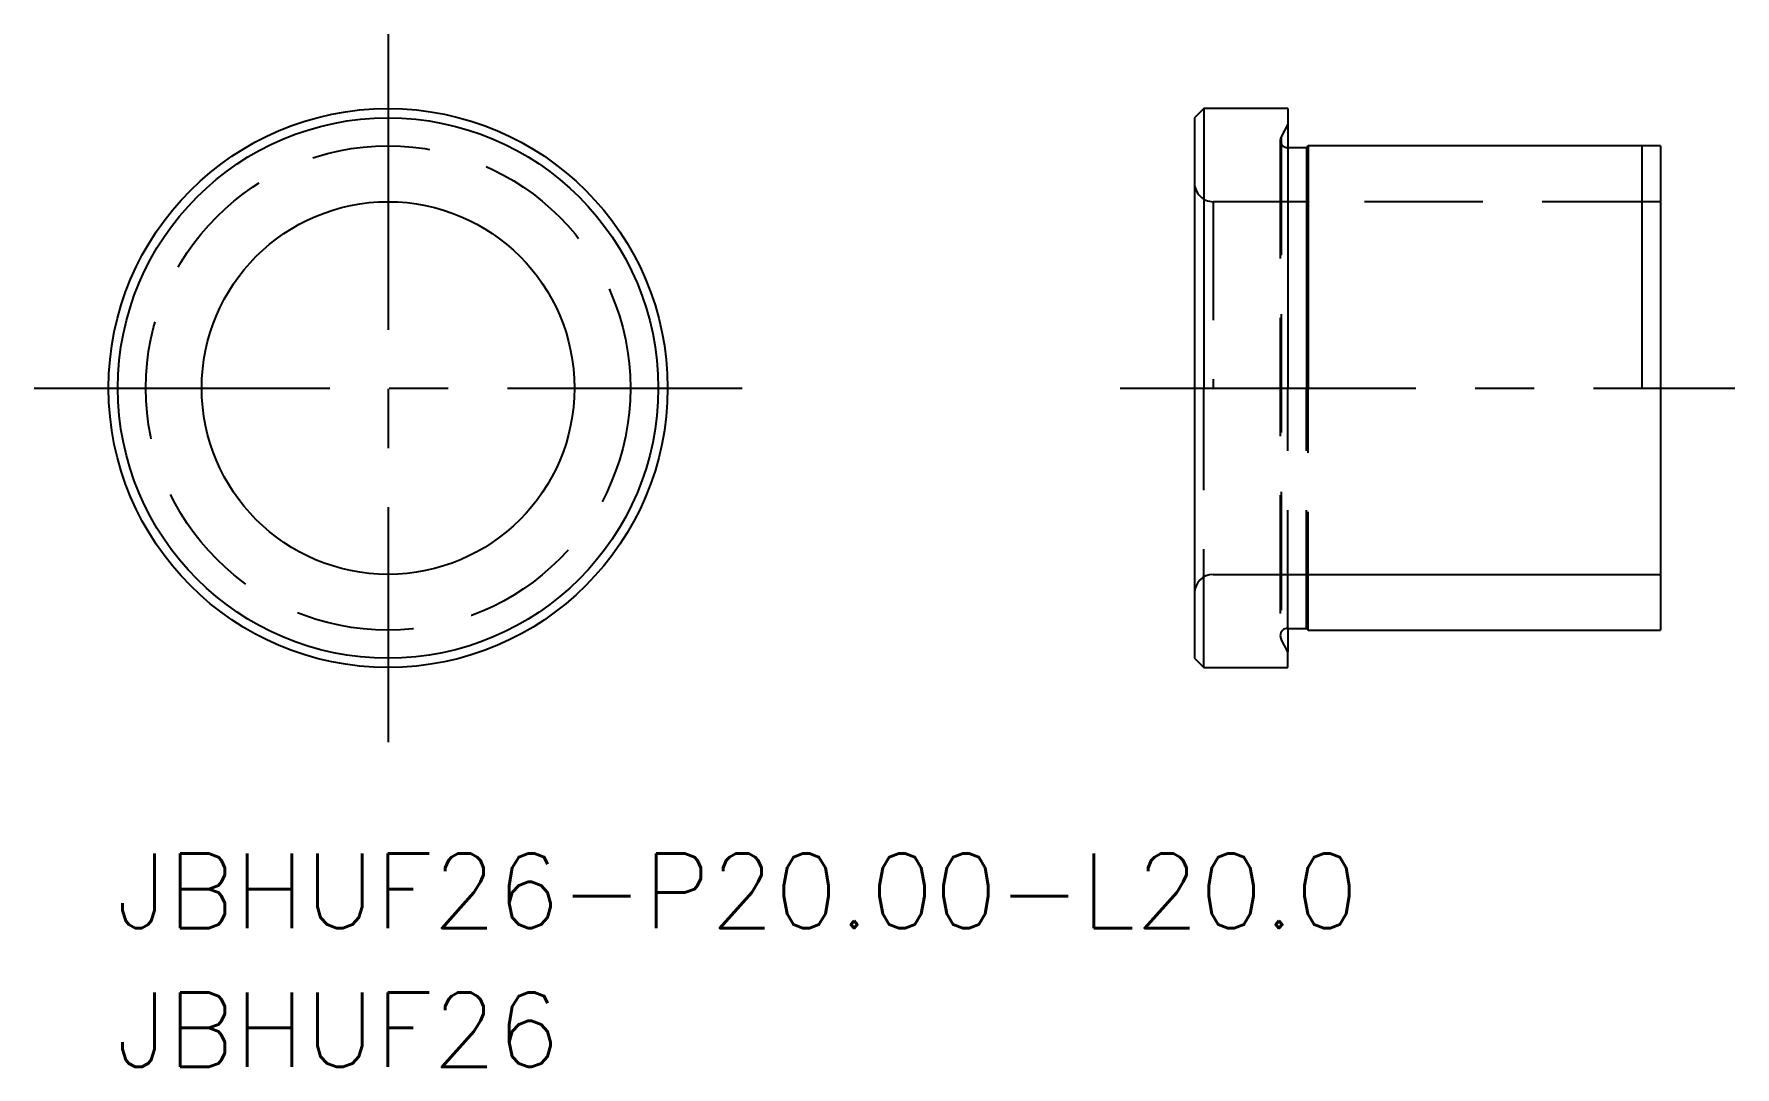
# Model space of a CAD drawing. Extents: x -4 to 87.3, y -11.4 to 44.
import ezdxf

# ---------------------------------------------------------------- set-up
doc = ezdxf.new("R2010")
doc.units = 0
doc.header["$LTSCALE"] = 0.5
doc.linetypes.add('CENTER', pattern=[50.8, 31.75, -6.35, 6.35, -6.35])
doc.linetypes.add('DASHED', pattern=[19.05, 12.7, -6.35])
for name, color, linetype in [('MSM_CENTER', 1, 'CENTER'), ('MSM_CONTINUOUS', 7, 'CONTINUOUS'), ('MSM_DASHED', 4, 'DASHED'), ('MSM_NARROW', 5, 'CONTINUOUS'), ('MSM_PART_NUMBER', 7, 'CONTINUOUS')]:
    doc.layers.add(name, color=color, linetype=linetype)
doc.styles.get("Standard").update_dxf_attribs({"font": 'txt.shx', "height": 3, "bigfont": 'bigfont.shx'})

msp = doc.modelspace()

# ---------------------------------------------------------------- linework, layer by layer
at = {"layer": 'MSM_CENTER', "linetype": 'CENTER'}
for p, q in [((15, 44), (15, 6)), ((-4, 25), (34, 25))]:
    msp.add_line(p, q, dxfattribs=at)
at = {"layer": 'MSM_CENTER'}
msp.add_line((54.278, 25), (87.278, 25), dxfattribs=at)
at = {"layer": 'MSM_CONTINUOUS'}
for p, q in [((58.778, 40), (58.278, 39.5)), ((63.278, 40), (58.778, 40)), ((58.778, 40), (58.778, 25)), ((63.278, 40), (63.278, 25)), ((64.278, 37.9), (63.278, 37.9)), ((64.378, 38), (64.278, 37.9)), ((64.278, 37.9), (64.278, 25)), ((83.278, 38), (64.378, 38)), ((64.378, 38), (64.378, 25)), ((83.278, 38), (83.278, 12)), ((59.278, 15), (83.278, 15)), ((63.278, 12.1), (64.278, 12.1)), ((63.278, 12.1), (63.278, 10.834)), ((64.278, 12.1), (64.378, 12)), ((64.378, 12), (83.278, 12)), ((63.278, 10.834), (62.923, 11.515)), ((58.278, 10.5), (58.778, 10)), ((63.278, 10), (63.278, 10.834)), ((58.778, 10), (63.278, 10))]:
    msp.add_line(p, q, dxfattribs=at)
at = {"layer": 'MSM_CONTINUOUS', "linetype": 'CONTINUOUS'}
msp.add_line((58.278, 39.5), (58.278, 10.5), dxfattribs=at)
for radius in [15, 10]:
    msp.add_circle((15, 25), radius, dxfattribs=at)
at = {"layer": 'MSM_CONTINUOUS'}
msp.add_circle((15, 25), 14.5, dxfattribs=at)
for centre, radius, start, end in [((59.278, 14), 1, 90, 180), ((63.278, 11.7), 0.4, 90, 180), ((63.278, 11.7), 0.4, 180, 207.5)]:
    msp.add_arc(centre, radius, start, end, dxfattribs=at)
at = {"layer": 'MSM_DASHED'}
for p, q in [((63.278, 39.166), (62.923, 38.485)), ((62.923, 38.485), (62.923, 11.515)), ((62.878, 38.3), (62.878, 11.7)), ((83.278, 35), (59.278, 35)), ((59.278, 35), (59.278, 25)), ((58.778, 10), (58.778, 25)), ((63.278, 12.1), (63.278, 25)), ((64.278, 12.1), (64.278, 25)), ((64.378, 12), (64.378, 25))]:
    msp.add_line(p, q, dxfattribs=at)
at = {"layer": 'MSM_DASHED', "linetype": 'DASHED'}
msp.add_circle((15, 25), 13, dxfattribs=at)
at = {"layer": 'MSM_DASHED'}
for centre, radius, start in [((63.278, 38.3), 0.4, 152.5), ((59.278, 36), 1, 180)]:
    msp.add_arc(centre, radius, start, 270, dxfattribs=at)
at = {"layer": 'MSM_NARROW'}
msp.add_line((82.278, 38), (82.278, 25), dxfattribs=at)

# ---------------------------------------------------------------- texts
at = {"layer": 'MSM_PART_NUMBER', "linetype": 'CONTINUOUS'}
for s, p in [('JBHUF26-P20.00-L20.0', (0.408, -3.985)), ('JBHUF26', (0.408, -11.44))]:
    msp.add_text(s, height=4, dxfattribs=at).set_placement(p)

doc.saveas('drawing.dxf')
